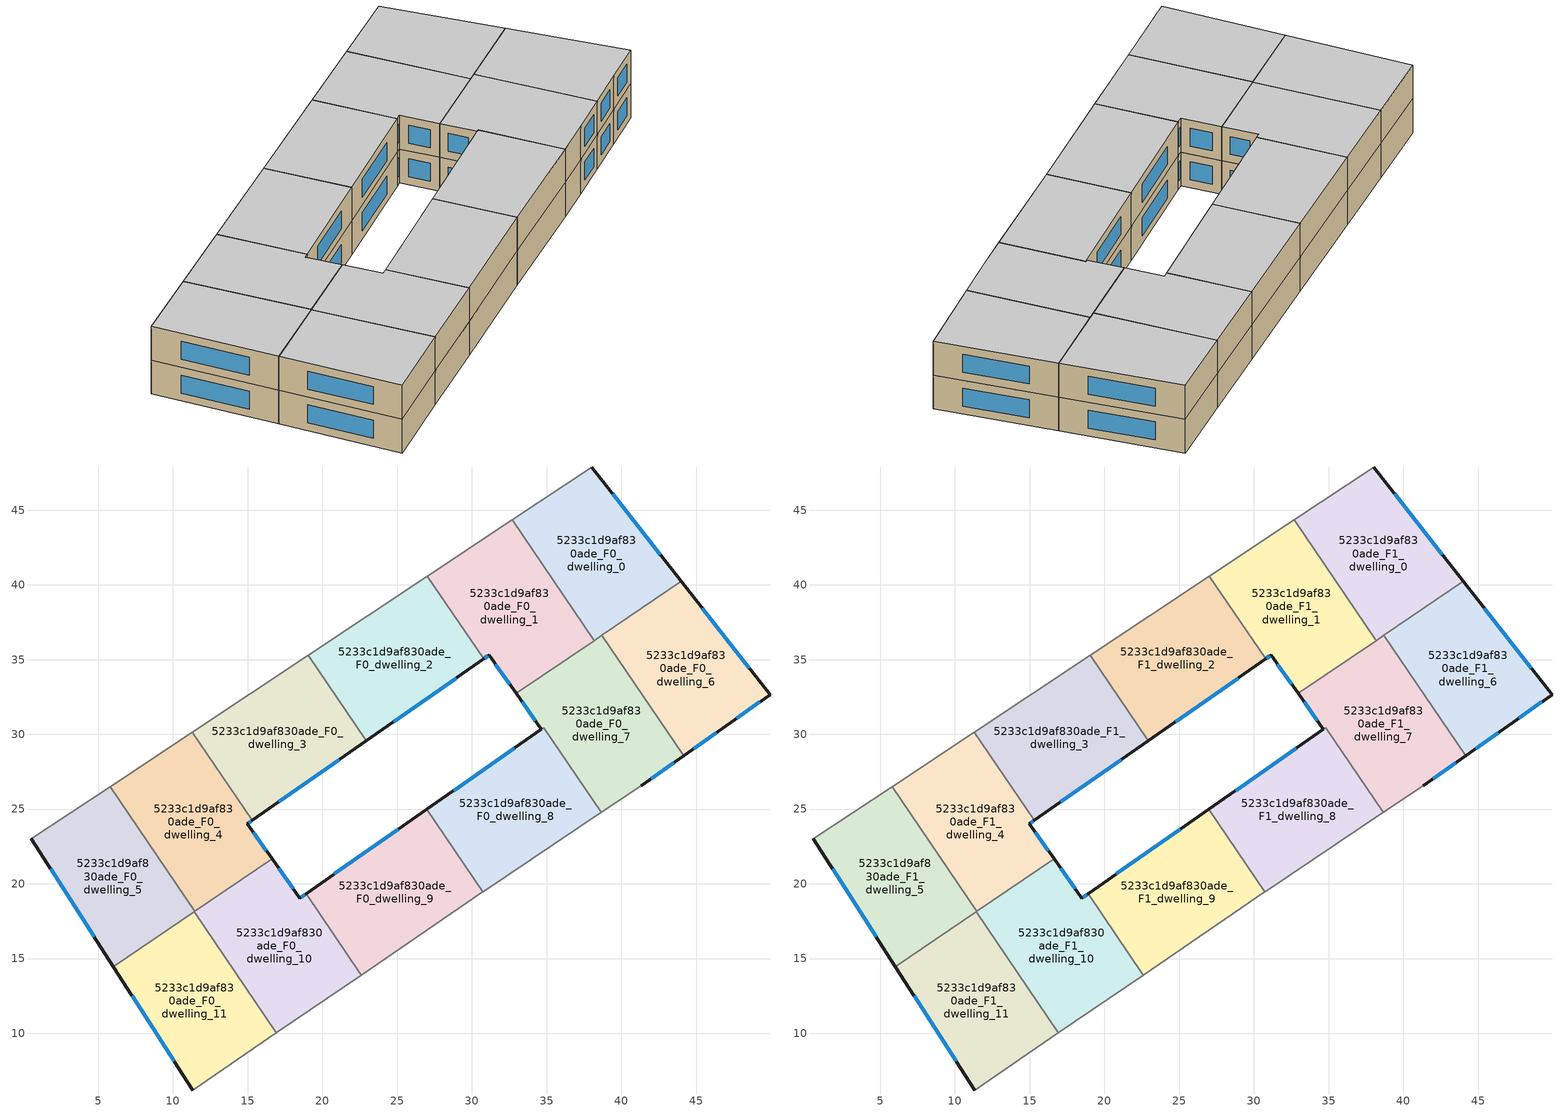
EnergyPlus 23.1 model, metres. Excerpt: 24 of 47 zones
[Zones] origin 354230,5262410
5233c1d9af830ade_F0_dwelling_0
 floor ground (EU_floor_Construction): 38,47.89 44,40.23 38.18,36.28 32.69,44.36 z0
 wall outside (EU_wall_Construction): 44,40.23 38,47.89 z0:3
 wall to 5233c1d9af830ade_F0_dwelling_1 (EU_wall_Construction): 32.69,44.36 38.18,36.28 z0:3
 wall adiabatic (EU_wall_Construction): 38,47.89 32.69,44.36 z0:3
 wall to 5233c1d9af830ade_F0_dwelling_6 (EU_wall_Construction): 38.69,36.63 44,40.23 z0:3
 wall to 5233c1d9af830ade_F0_dwelling_7 (EU_wall_Construction): 38.18,36.28 38.69,36.63 z0:3
 window (EU_Window_Construction): 42.59,42.03 39.41,46.09 z0.7:2.3
5233c1d9af830ade_F0_dwelling_1
 floor ground (EU_floor_Construction): 32.69,44.36 38.18,36.28 32.96,32.73 31.15,35.3 30.78,35.05 27.02,40.59 z0
 wall outside (EU_wall_Construction): 30.78,35.05 31.15,35.3 32.96,32.73 z0:3
 wall to 5233c1d9af830ade_F0_dwelling_2 (EU_wall_Construction): 27.02,40.59 30.78,35.05 z0:3
 wall adiabatic (EU_wall_Construction): 32.69,44.36 27.02,40.59 z0:3
 wall to 5233c1d9af830ade_F0_dwelling_7 (EU_wall_Construction): 32.96,32.73 38.18,36.28 z0:3
 window (EU_Window_Construction): 31.57,34.7 32.53,33.34 / 30.87,35.11 31.06,35.24 z0.7:2.3
5233c1d9af830ade_F0_dwelling_10
 floor ground (EU_floor_Construction): 18.9,19.33 22.59,13.9 16.92,10.03 11.43,18.13 16.64,21.66 18.48,19.04 z0
 wall outside (EU_wall_Construction): 18.9,19.33 18.48,19.04 16.64,21.66 z0:3
 wall to 5233c1d9af830ade_F0_dwelling_9 (EU_wall_Construction): 22.59,13.9 18.9,19.33 z0:3
 wall adiabatic (EU_wall_Construction): 16.92,10.03 22.59,13.9 z0:3
 wall to 5233c1d9af830ade_F0_dwelling_11 (EU_wall_Construction): 11.43,18.13 16.92,10.03 z0:3
 wall to 5233c1d9af830ade_F0_dwelling_4 (EU_wall_Construction): 16.64,21.66 11.46,18.15 z0:3
 wall to 5233c1d9af830ade_F0_dwelling_5 (EU_wall_Construction): 11.46,18.15 11.43,18.13 z0:3
 window (EU_Window_Construction): 18.05,19.65 17.07,21.05 / 18.8,19.26 18.58,19.11 z0.7:2.3
5233c1d9af830ade_F0_dwelling_11
 floor ground (EU_floor_Construction): 11.43,18.13 16.92,10.03 11.31,6.21 6.02,14.46 z0
 wall outside (EU_wall_Construction): 6.02,14.46 11.31,6.21 z0:3
 wall adiabatic (EU_wall_Construction): 11.31,6.21 16.92,10.03 z0:3
 wall to 5233c1d9af830ade_F0_dwelling_5 (EU_wall_Construction): 11.43,18.13 6.02,14.46 z0:3
 window (EU_Window_Construction): 7.26,12.52 10.07,8.14 z0.7:2.3
5233c1d9af830ade_F0_dwelling_2
 floor ground (EU_floor_Construction): 27.02,40.59 30.78,35.05 22.92,29.56 19.03,35.29 z0
 wall outside (EU_wall_Construction): 22.92,29.56 30.78,35.05 z0:3
 wall to 5233c1d9af830ade_F0_dwelling_3 (EU_wall_Construction): 19.03,35.29 22.92,29.56 z0:3
 wall adiabatic (EU_wall_Construction): 27.02,40.59 19.03,35.29 z0:3
 window (EU_Window_Construction): 24.77,30.85 28.93,33.76 z0.7:2.3
5233c1d9af830ade_F0_dwelling_3
 floor ground (EU_floor_Construction): 19.03,35.29 22.92,29.56 15.3,24.24 11.3,30.15 z0
 wall outside (EU_wall_Construction): 15.3,24.24 22.92,29.56 z0:3
 wall to 5233c1d9af830ade_F0_dwelling_4 (EU_wall_Construction): 11.3,30.15 15.3,24.24 z0:3
 wall adiabatic (EU_wall_Construction): 19.03,35.29 11.3,30.15 z0:3
 window (EU_Window_Construction): 17.09,25.49 21.13,28.31 z0.7:2.3
5233c1d9af830ade_F0_dwelling_4
 floor ground (EU_floor_Construction): 11.3,30.15 15.3,24.24 14.98,24.02 16.64,21.66 11.46,18.15 5.8,26.5 z0
 wall outside (EU_wall_Construction): 16.64,21.66 14.98,24.02 15.3,24.24 z0:3
 wall to 5233c1d9af830ade_F0_dwelling_5 (EU_wall_Construction): 5.8,26.5 11.46,18.15 z0:3
 wall adiabatic (EU_wall_Construction): 11.3,30.15 5.8,26.5 z0:3
 window (EU_Window_Construction): 15.06,24.07 15.23,24.19 / 16.25,22.21 15.37,23.46 z0.7:2.3
5233c1d9af830ade_F0_dwelling_5
 floor ground (EU_floor_Construction): 5.8,26.5 11.46,18.15 6.02,14.46 0.53,23 z0
 wall outside (EU_wall_Construction): 0.53,23 6.02,14.46 z0:3
 wall adiabatic (EU_wall_Construction): 5.8,26.5 0.53,23 z0:3
 window (EU_Window_Construction): 1.82,20.99 4.73,16.46 z0.7:2.3
5233c1d9af830ade_F0_dwelling_6
 floor ground (EU_floor_Construction): 44,40.23 49.94,32.65 47.01,30.58 44.16,28.57 38.69,36.63 z0
 wall outside (EU_wall_Construction): 44.16,28.57 47.01,30.58 49.94,32.65 44,40.23 z0:3
 wall to 5233c1d9af830ade_F0_dwelling_7 (EU_wall_Construction): 38.69,36.63 44.16,28.57 z0:3
 window (EU_Window_Construction): 48.55,34.43 45.4,38.45 / 47.7,31.07 49.25,32.17 / 44.83,29.04 46.34,30.11 z0.7:2.3
5233c1d9af830ade_F0_dwelling_7
 floor ground (EU_floor_Construction): 38.69,36.63 44.16,28.57 41.31,26.56 38.66,24.78 34.82,30.45 34.65,30.33 32.96,32.73 z0
 wall outside (EU_wall_Construction): 32.96,32.73 34.65,30.33 / 41.31,26.56 44.16,28.57 z0:3
 wall adiabatic (EU_wall_Construction): 38.66,24.78 41.31,26.56 z0:3
 wall to 5233c1d9af830ade_F0_dwelling_8 (EU_wall_Construction): 34.65,30.33 34.82,30.45 38.66,24.78 z0:3
 window (EU_Window_Construction): 33.35,32.17 34.25,30.9 / 41.98,27.04 43.49,28.1 z0.7:2.3
5233c1d9af830ade_F0_dwelling_8
 floor ground (EU_floor_Construction): 34.82,30.45 38.66,24.78 30.75,19.47 30.73,19.45 26.98,24.98 34.64,30.33 z0
 wall outside (EU_wall_Construction): 34.64,30.33 26.98,24.98 z0:3
 wall adiabatic (EU_wall_Construction): 30.73,19.45 30.75,19.47 38.66,24.78 z0:3
 wall to 5233c1d9af830ade_F0_dwelling_9 (EU_wall_Construction): 26.98,24.98 30.73,19.45 z0:3
 window (EU_Window_Construction): 32.85,29.07 28.78,26.24 z0.7:2.3
5233c1d9af830ade_F0_dwelling_9
 floor ground (EU_floor_Construction): 26.98,24.98 30.73,19.45 22.59,13.9 18.9,19.33 z0
 wall outside (EU_wall_Construction): 26.98,24.98 18.9,19.33 z0:3
 wall adiabatic (EU_wall_Construction): 22.59,13.9 30.73,19.45 z0:3
 window (EU_Window_Construction): 25.09,23.65 20.8,20.66 z0.7:2.3
5233c1d9af830ade_F1_dwelling_0
 floor to 5233c1d9af830ade_F0_dwelling_0 (EU_floor_Construction): 38,47.89 44,40.23 38.18,36.28 32.69,44.36 z3
 wall outside (EU_wall_Construction): 44,40.23 38,47.89 z3:6
 wall to 5233c1d9af830ade_F1_dwelling_1 (EU_wall_Construction): 32.69,44.36 38.18,36.28 z3:6
 wall adiabatic (EU_wall_Construction): 38,47.89 32.69,44.36 z3:6
 wall to 5233c1d9af830ade_F1_dwelling_6 (EU_wall_Construction): 38.69,36.63 44,40.23 z3:6
 wall to 5233c1d9af830ade_F1_dwelling_7 (EU_wall_Construction): 38.18,36.28 38.69,36.63 z3:6
 window (EU_Window_Construction): 42.59,42.03 39.41,46.09 z3.7:5.3
 ceiling to 5233c1d9af830ade_F2_dwelling_0 (EU_floor_Construction): 44,40.23 38,47.89 32.69,44.36 38.18,36.28 z6
5233c1d9af830ade_F1_dwelling_1
 floor to 5233c1d9af830ade_F0_dwelling_1 (EU_floor_Construction): 32.69,44.36 38.18,36.28 32.96,32.73 31.15,35.3 30.78,35.05 27.02,40.59 z3
 wall outside (EU_wall_Construction): 30.78,35.05 31.15,35.3 32.96,32.73 z3:6
 wall to 5233c1d9af830ade_F1_dwelling_2 (EU_wall_Construction): 27.02,40.59 30.78,35.05 z3:6
 wall adiabatic (EU_wall_Construction): 32.69,44.36 27.02,40.59 z3:6
 wall to 5233c1d9af830ade_F1_dwelling_7 (EU_wall_Construction): 32.96,32.73 38.18,36.28 z3:6
 window (EU_Window_Construction): 31.57,34.7 32.53,33.34 / 30.87,35.11 31.06,35.24 z3.7:5.3
 ceiling to 5233c1d9af830ade_F2_dwelling_1 (EU_floor_Construction): 38.18,36.28 32.69,44.36 27.02,40.59 30.78,35.05 31.15,35.3 32.96,32.73 z6
5233c1d9af830ade_F1_dwelling_10
 floor to 5233c1d9af830ade_F0_dwelling_10 (EU_floor_Construction): 18.9,19.33 22.59,13.9 16.92,10.03 11.43,18.13 16.64,21.66 18.48,19.04 z3
 wall outside (EU_wall_Construction): 18.9,19.33 18.48,19.04 16.64,21.66 z3:6
 wall to 5233c1d9af830ade_F1_dwelling_9 (EU_wall_Construction): 22.59,13.9 18.9,19.33 z3:6
 wall adiabatic (EU_wall_Construction): 16.92,10.03 22.59,13.9 z3:6
 wall to 5233c1d9af830ade_F1_dwelling_11 (EU_wall_Construction): 11.43,18.13 16.92,10.03 z3:6
 wall to 5233c1d9af830ade_F1_dwelling_4 (EU_wall_Construction): 16.64,21.66 11.46,18.15 z3:6
 wall to 5233c1d9af830ade_F1_dwelling_5 (EU_wall_Construction): 11.46,18.15 11.43,18.13 z3:6
 window (EU_Window_Construction): 18.05,19.65 17.07,21.05 / 18.8,19.26 18.58,19.11 z3.7:5.3
 ceiling to 5233c1d9af830ade_F2_dwelling_10 (EU_floor_Construction): 22.59,13.9 18.9,19.33 18.48,19.04 16.64,21.66 11.43,18.13 16.92,10.03 z6
5233c1d9af830ade_F1_dwelling_11
 floor to 5233c1d9af830ade_F0_dwelling_11 (EU_floor_Construction): 11.43,18.13 16.92,10.03 11.31,6.21 6.02,14.46 z3
 wall outside (EU_wall_Construction): 6.02,14.46 11.31,6.21 z3:6
 wall adiabatic (EU_wall_Construction): 11.31,6.21 16.92,10.03 z3:6
 wall to 5233c1d9af830ade_F1_dwelling_5 (EU_wall_Construction): 11.43,18.13 6.02,14.46 z3:6
 window (EU_Window_Construction): 7.26,12.52 10.07,8.14 z3.7:5.3
 ceiling to 5233c1d9af830ade_F2_dwelling_11 (EU_floor_Construction): 16.92,10.03 11.43,18.13 6.02,14.46 11.31,6.21 z6
5233c1d9af830ade_F1_dwelling_2
 floor to 5233c1d9af830ade_F0_dwelling_2 (EU_floor_Construction): 27.02,40.59 30.78,35.05 22.92,29.56 19.03,35.29 z3
 wall outside (EU_wall_Construction): 22.92,29.56 30.78,35.05 z3:6
 wall to 5233c1d9af830ade_F1_dwelling_3 (EU_wall_Construction): 19.03,35.29 22.92,29.56 z3:6
 wall adiabatic (EU_wall_Construction): 27.02,40.59 19.03,35.29 z3:6
 window (EU_Window_Construction): 24.77,30.85 28.93,33.76 z3.7:5.3
 ceiling to 5233c1d9af830ade_F2_dwelling_2 (EU_floor_Construction): 30.78,35.05 27.02,40.59 19.03,35.29 22.92,29.56 z6
5233c1d9af830ade_F1_dwelling_3
 floor to 5233c1d9af830ade_F0_dwelling_3 (EU_floor_Construction): 19.03,35.29 22.92,29.56 15.3,24.24 11.3,30.15 z3
 wall outside (EU_wall_Construction): 15.3,24.24 22.92,29.56 z3:6
 wall to 5233c1d9af830ade_F1_dwelling_4 (EU_wall_Construction): 11.3,30.15 15.3,24.24 z3:6
 wall adiabatic (EU_wall_Construction): 19.03,35.29 11.3,30.15 z3:6
 window (EU_Window_Construction): 17.09,25.49 21.13,28.31 z3.7:5.3
 ceiling to 5233c1d9af830ade_F2_dwelling_3 (EU_floor_Construction): 22.92,29.56 19.03,35.29 11.3,30.15 15.3,24.24 z6
5233c1d9af830ade_F1_dwelling_4
 floor to 5233c1d9af830ade_F0_dwelling_4 (EU_floor_Construction): 11.3,30.15 15.3,24.24 14.98,24.02 16.64,21.66 11.46,18.15 5.8,26.5 z3
 wall outside (EU_wall_Construction): 16.64,21.66 14.98,24.02 15.3,24.24 z3:6
 wall to 5233c1d9af830ade_F1_dwelling_5 (EU_wall_Construction): 5.8,26.5 11.46,18.15 z3:6
 wall adiabatic (EU_wall_Construction): 11.3,30.15 5.8,26.5 z3:6
 window (EU_Window_Construction): 15.06,24.07 15.23,24.19 / 16.25,22.21 15.37,23.46 z3.7:5.3
 ceiling to 5233c1d9af830ade_F2_dwelling_4 (EU_floor_Construction): 16.64,21.66 14.98,24.02 15.3,24.24 11.3,30.15 5.8,26.5 11.46,18.15 z6
5233c1d9af830ade_F1_dwelling_5
 floor to 5233c1d9af830ade_F0_dwelling_5 (EU_floor_Construction): 5.8,26.5 11.46,18.15 6.02,14.46 0.53,23 z3
 wall outside (EU_wall_Construction): 0.53,23 6.02,14.46 z3:6
 wall adiabatic (EU_wall_Construction): 5.8,26.5 0.53,23 z3:6
 window (EU_Window_Construction): 1.82,20.99 4.73,16.46 z3.7:5.3
 ceiling to 5233c1d9af830ade_F2_dwelling_5 (EU_floor_Construction): 11.46,18.15 5.8,26.5 0.53,23 6.02,14.46 z6
5233c1d9af830ade_F1_dwelling_6
 floor to 5233c1d9af830ade_F0_dwelling_6 (EU_floor_Construction): 44,40.23 49.94,32.65 47.01,30.58 44.16,28.57 38.69,36.63 z3
 wall outside (EU_wall_Construction): 44.16,28.57 47.01,30.58 49.94,32.65 44,40.23 z3:6
 wall to 5233c1d9af830ade_F1_dwelling_7 (EU_wall_Construction): 38.69,36.63 44.16,28.57 z3:6
 window (EU_Window_Construction): 48.55,34.43 45.4,38.45 / 47.7,31.07 49.25,32.17 / 44.83,29.04 46.34,30.11 z3.7:5.3
 ceiling to 5233c1d9af830ade_F2_dwelling_6 (EU_floor_Construction): 47.01,30.58 49.94,32.65 44,40.23 38.69,36.63 44.16,28.57 z6
5233c1d9af830ade_F1_dwelling_7
 floor to 5233c1d9af830ade_F0_dwelling_7 (EU_floor_Construction): 38.69,36.63 44.16,28.57 41.31,26.56 38.66,24.78 34.82,30.45 34.65,30.33 32.96,32.73 z3
 wall outside (EU_wall_Construction): 32.96,32.73 34.65,30.33 / 41.31,26.56 44.16,28.57 z3:6
 wall adiabatic (EU_wall_Construction): 38.66,24.78 41.31,26.56 z3:6
 wall to 5233c1d9af830ade_F1_dwelling_8 (EU_wall_Construction): 34.65,30.33 34.82,30.45 38.66,24.78 z3:6
 window (EU_Window_Construction): 33.35,32.17 34.25,30.9 / 41.98,27.04 43.49,28.1 z3.7:5.3
 ceiling to 5233c1d9af830ade_F2_dwelling_7 (EU_floor_Construction): 41.31,26.56 44.16,28.57 38.69,36.63 32.96,32.73 34.65,30.33 34.82,30.45 38.66,24.78 z6
5233c1d9af830ade_F1_dwelling_8
 floor to 5233c1d9af830ade_F0_dwelling_8 (EU_floor_Construction): 34.82,30.45 38.66,24.78 30.75,19.47 30.73,19.45 26.98,24.98 34.64,30.33 z3
 wall outside (EU_wall_Construction): 34.64,30.33 26.98,24.98 z3:6
 wall adiabatic (EU_wall_Construction): 30.73,19.45 30.75,19.47 38.66,24.78 z3:6
 wall to 5233c1d9af830ade_F1_dwelling_9 (EU_wall_Construction): 26.98,24.98 30.73,19.45 z3:6
 window (EU_Window_Construction): 32.85,29.07 28.78,26.24 z3.7:5.3
 ceiling to 5233c1d9af830ade_F2_dwelling_8 (EU_floor_Construction): 38.66,24.78 34.82,30.45 34.64,30.33 26.98,24.98 30.73,19.45 30.75,19.47 z6
5233c1d9af830ade_F1_dwelling_9
 floor to 5233c1d9af830ade_F0_dwelling_9 (EU_floor_Construction): 26.98,24.98 30.73,19.45 22.59,13.9 18.9,19.33 z3
 wall outside (EU_wall_Construction): 26.98,24.98 18.9,19.33 z3:6
 wall adiabatic (EU_wall_Construction): 22.59,13.9 30.73,19.45 z3:6
 window (EU_Window_Construction): 25.09,23.65 20.8,20.66 z3.7:5.3
 ceiling to 5233c1d9af830ade_F2_dwelling_9 (EU_floor_Construction): 30.73,19.45 26.98,24.98 18.9,19.33 22.59,13.9 z6
[Building]
EU S2 Campaign: North Axis=0; Terrain=City; Solar Distribution=FullExterior
[Site:Location]
Budapest.Ferenc.Liszt.Intl.AP: Latitude=47.437; Longitude=19.256; Time Zone=1; Elevation=185
[SizingPeriod:WeatherFileDays]
AnnualSizingPeriod: Begin Month=1; Begin Day of Month=1; End Month=12; End Day of Month=31; Day of Week for Start Day=Monday; Use Weather File Daylight Saving Period=No; Use Weather File Rain and Snow Indicators=No
[MATERIAL]
EU_InternalMass_Material: Roughness=MediumRough; Thickness=0.1; Conductivity=1; Density=1800; Specific Heat=900; Thermal Absorptance=0.9; Solar Absorptance=0.7; Visible Absorptance=0.7
[MATERIAL:NOMASS] Roughness=MediumRough; Thermal Absorptance=0.9; Solar Absorptance=0.7; Visible Absorptance=0.7
Name | Thermal Resistance
EU_wall_NoMass | 0.832559
EU_floor_NoMass | 0.872794
[WINDOWMATERIAL:SIMPLEGLAZINGSYSTEM]
EU_Window_SimpleGlazing: UFactor=2.79869; Solar Heat Gain Coefficient=0.75; Visible Transmittance=0.75
[CONSTRUCTION]
EU_wall_Construction: EU_wall_NoMass
EU_floor_Construction: EU_floor_NoMass
EU_Window_Construction: EU_Window_SimpleGlazing
EU_InternalMass_Construction: EU_InternalMass_Material
[ZONE] Type=1; Multiplier=1; Ceiling Height=autocalculate; Floor Area=autocalculate; Part of Total Floor Area=Yes
Name | Volume
5233c1d9af830ade_F0_dwelling_0; 5233c1d9af830ade_F1_dwelling_0; 5233c1d9af830ade_F0_dwelling_4; 5233c1d9af830ade_F1_dwelling_4; 5233c1d9af830ade_F0_dwelling_5; 5233c1d9af830ade_F1_dwelling_5 | 195.85
5233c1d9af830ade_F0_dwelling_1; 5233c1d9af830ade_F1_dwelling_1 | 195.862
5233c1d9af830ade_F0_dwelling_10; 5233c1d9af830ade_F1_dwelling_10; 5233c1d9af830ade_F0_dwelling_3; 5233c1d9af830ade_F1_dwelling_3 | 195.87
5233c1d9af830ade_F0_dwelling_11; 5233c1d9af830ade_F1_dwelling_11 | 195.88
5233c1d9af830ade_F0_dwelling_2; 5233c1d9af830ade_F1_dwelling_2 | 195.859
5233c1d9af830ade_F0_dwelling_6; 5233c1d9af830ade_F1_dwelling_6 | 195.86
5233c1d9af830ade_F0_dwelling_7; 5233c1d9af830ade_F1_dwelling_7 | 197.906
5233c1d9af830ade_F0_dwelling_8; 5233c1d9af830ade_F1_dwelling_8 | 193.833
5233c1d9af830ade_F0_dwelling_9; 5233c1d9af830ade_F1_dwelling_9 | 195.868
[INTERNALMASS] Construction=EU_InternalMass_Construction
Name | Zone or ZoneList | Surface Area
5233c1d9af830ade_F0_dwelling_0_EU_InternalMass | 5233c1d9af830ade_F0_dwelling_0 | 65.2834
5233c1d9af830ade_F0_dwelling_1_EU_InternalMass | 5233c1d9af830ade_F0_dwelling_1 | 65.2871
5233c1d9af830ade_F0_dwelling_2_EU_InternalMass | 5233c1d9af830ade_F0_dwelling_2 | 65.2864
5233c1d9af830ade_F0_dwelling_3_EU_InternalMass | 5233c1d9af830ade_F0_dwelling_3 | 65.2902
5233c1d9af830ade_F0_dwelling_4_EU_InternalMass | 5233c1d9af830ade_F0_dwelling_4 | 65.2831
5233c1d9af830ade_F0_dwelling_5_EU_InternalMass | 5233c1d9af830ade_F0_dwelling_5 | 65.2834
5233c1d9af830ade_F0_dwelling_6_EU_InternalMass | 5233c1d9af830ade_F0_dwelling_6 | 65.2866
5233c1d9af830ade_F0_dwelling_7_EU_InternalMass | 5233c1d9af830ade_F0_dwelling_7 | 65.9691
5233c1d9af830ade_F0_dwelling_8_EU_InternalMass | 5233c1d9af830ade_F0_dwelling_8 | 64.6114
5233c1d9af830ade_F0_dwelling_9_EU_InternalMass | 5233c1d9af830ade_F0_dwelling_9 | 65.2892
5233c1d9af830ade_F0_dwelling_10_EU_InternalMass | 5233c1d9af830ade_F0_dwelling_10 | 65.2899
5233c1d9af830ade_F0_dwelling_11_EU_InternalMass | 5233c1d9af830ade_F0_dwelling_11 | 65.2933
5233c1d9af830ade_F1_dwelling_0_EU_InternalMass | 5233c1d9af830ade_F1_dwelling_0 | 65.2834
5233c1d9af830ade_F1_dwelling_1_EU_InternalMass | 5233c1d9af830ade_F1_dwelling_1 | 65.2871
5233c1d9af830ade_F1_dwelling_2_EU_InternalMass | 5233c1d9af830ade_F1_dwelling_2 | 65.2864
5233c1d9af830ade_F1_dwelling_3_EU_InternalMass | 5233c1d9af830ade_F1_dwelling_3 | 65.2902
5233c1d9af830ade_F1_dwelling_4_EU_InternalMass | 5233c1d9af830ade_F1_dwelling_4 | 65.2831
5233c1d9af830ade_F1_dwelling_5_EU_InternalMass | 5233c1d9af830ade_F1_dwelling_5 | 65.2834
5233c1d9af830ade_F1_dwelling_6_EU_InternalMass | 5233c1d9af830ade_F1_dwelling_6 | 65.2866
5233c1d9af830ade_F1_dwelling_7_EU_InternalMass | 5233c1d9af830ade_F1_dwelling_7 | 65.9691
5233c1d9af830ade_F1_dwelling_8_EU_InternalMass | 5233c1d9af830ade_F1_dwelling_8 | 64.6114
5233c1d9af830ade_F1_dwelling_9_EU_InternalMass | 5233c1d9af830ade_F1_dwelling_9 | 65.2892
5233c1d9af830ade_F1_dwelling_10_EU_InternalMass | 5233c1d9af830ade_F1_dwelling_10 | 65.2899
5233c1d9af830ade_F1_dwelling_11_EU_InternalMass | 5233c1d9af830ade_F1_dwelling_11 | 65.2933
[OTHEREQUIPMENT] Fuel Type=Electricity; Design Level Calculation Method=Watts/Area; Power per Zone Floor Area=1; Fraction Latent=0; Fraction Radiant=0; Fraction Lost=0; Carbon Dioxide Generation Rate=0; EndUse Subcategory=EU_Step8_InternalGains
Name | Zone or ZoneList or Space or SpaceList | Schedule
EU_Step8_InternalGain_5233c1d9af830ade_F0_dwelling_0_f000 | 5233c1d9af830ade_F0_dwelling_0 | EU_Step8_GainSchedule_5233c1d9af830ade_F0_dwelling_0_f000
EU_Step8_InternalGain_5233c1d9af830ade_F0_dwelling_1_f000 | 5233c1d9af830ade_F0_dwelling_1 | EU_Step8_GainSchedule_5233c1d9af830ade_F0_dwelling_1_f000
EU_Step8_InternalGain_5233c1d9af830ade_F0_dwelling_2_f000 | 5233c1d9af830ade_F0_dwelling_2 | EU_Step8_GainSchedule_5233c1d9af830ade_F0_dwelling_2_f000
EU_Step8_InternalGain_5233c1d9af830ade_F0_dwelling_3_f000 | 5233c1d9af830ade_F0_dwelling_3 | EU_Step8_GainSchedule_5233c1d9af830ade_F0_dwelling_3_f000
EU_Step8_InternalGain_5233c1d9af830ade_F0_dwelling_4_f000 | 5233c1d9af830ade_F0_dwelling_4 | EU_Step8_GainSchedule_5233c1d9af830ade_F0_dwelling_4_f000
EU_Step8_InternalGain_5233c1d9af830ade_F0_dwelling_5_f000 | 5233c1d9af830ade_F0_dwelling_5 | EU_Step8_GainSchedule_5233c1d9af830ade_F0_dwelling_5_f000
EU_Step8_InternalGain_5233c1d9af830ade_F0_dwelling_6_f000 | 5233c1d9af830ade_F0_dwelling_6 | EU_Step8_GainSchedule_5233c1d9af830ade_F0_dwelling_6_f000
EU_Step8_InternalGain_5233c1d9af830ade_F0_dwelling_7_f000 | 5233c1d9af830ade_F0_dwelling_7 | EU_Step8_GainSchedule_5233c1d9af830ade_F0_dwelling_7_f000
EU_Step8_InternalGain_5233c1d9af830ade_F0_dwelling_8_f000 | 5233c1d9af830ade_F0_dwelling_8 | EU_Step8_GainSchedule_5233c1d9af830ade_F0_dwelling_8_f000
EU_Step8_InternalGain_5233c1d9af830ade_F0_dwelling_9_f000 | 5233c1d9af830ade_F0_dwelling_9 | EU_Step8_GainSchedule_5233c1d9af830ade_F0_dwelling_9_f000
EU_Step8_InternalGain_5233c1d9af830ade_F0_dwelling_10_f000 | 5233c1d9af830ade_F0_dwelling_10 | EU_Step8_GainSchedule_5233c1d9af830ade_F0_dwelling_10_f000
EU_Step8_InternalGain_5233c1d9af830ade_F0_dwelling_11_f000 | 5233c1d9af830ade_F0_dwelling_11 | EU_Step8_GainSchedule_5233c1d9af830ade_F0_dwelling_11_f000
EU_Step8_InternalGain_5233c1d9af830ade_F1_dwelling_0_f000 | 5233c1d9af830ade_F1_dwelling_0 | EU_Step8_GainSchedule_5233c1d9af830ade_F1_dwelling_0_f000
EU_Step8_InternalGain_5233c1d9af830ade_F1_dwelling_1_f000 | 5233c1d9af830ade_F1_dwelling_1 | EU_Step8_GainSchedule_5233c1d9af830ade_F1_dwelling_1_f000
EU_Step8_InternalGain_5233c1d9af830ade_F1_dwelling_2_f000 | 5233c1d9af830ade_F1_dwelling_2 | EU_Step8_GainSchedule_5233c1d9af830ade_F1_dwelling_2_f000
EU_Step8_InternalGain_5233c1d9af830ade_F1_dwelling_3_f000 | 5233c1d9af830ade_F1_dwelling_3 | EU_Step8_GainSchedule_5233c1d9af830ade_F1_dwelling_3_f000
EU_Step8_InternalGain_5233c1d9af830ade_F1_dwelling_4_f000 | 5233c1d9af830ade_F1_dwelling_4 | EU_Step8_GainSchedule_5233c1d9af830ade_F1_dwelling_4_f000
EU_Step8_InternalGain_5233c1d9af830ade_F1_dwelling_5_f000 | 5233c1d9af830ade_F1_dwelling_5 | EU_Step8_GainSchedule_5233c1d9af830ade_F1_dwelling_5_f000
EU_Step8_InternalGain_5233c1d9af830ade_F1_dwelling_6_f000 | 5233c1d9af830ade_F1_dwelling_6 | EU_Step8_GainSchedule_5233c1d9af830ade_F1_dwelling_6_f000
EU_Step8_InternalGain_5233c1d9af830ade_F1_dwelling_7_f000 | 5233c1d9af830ade_F1_dwelling_7 | EU_Step8_GainSchedule_5233c1d9af830ade_F1_dwelling_7_f000
EU_Step8_InternalGain_5233c1d9af830ade_F1_dwelling_8_f000 | 5233c1d9af830ade_F1_dwelling_8 | EU_Step8_GainSchedule_5233c1d9af830ade_F1_dwelling_8_f000
EU_Step8_InternalGain_5233c1d9af830ade_F1_dwelling_9_f000 | 5233c1d9af830ade_F1_dwelling_9 | EU_Step8_GainSchedule_5233c1d9af830ade_F1_dwelling_9_f000
EU_Step8_InternalGain_5233c1d9af830ade_F1_dwelling_10_f000 | 5233c1d9af830ade_F1_dwelling_10 | EU_Step8_GainSchedule_5233c1d9af830ade_F1_dwelling_10_f000
EU_Step8_InternalGain_5233c1d9af830ade_F1_dwelling_11_f000 | 5233c1d9af830ade_F1_dwelling_11 | EU_Step8_GainSchedule_5233c1d9af830ade_F1_dwelling_11_f000
[ZONEVENTILATION:DESIGNFLOWRATE] Schedule=EU_AlwaysOn; Design Flow Rate Calculation Method=AirChanges/Hour; Air Changes per Hour=0.475469; Ventilation Type=Natural; Fan Pressure Rise=0; Fan Total Efficiency=1; Constant Term Coefficient=1; Temperature Term Coefficient=0; Velocity Term Coefficient=0; Velocity Squared Term Coefficient=0; Minimum Indoor Temperature=-100; Maximum Indoor Temperature=100; Delta Temperature=-100; Minimum Outdoor Temperature=-100; Maximum Outdoor Temperature=100; Maximum Wind Speed=40
Name | Zone or ZoneList or Space or SpaceList
EU_ConstantAir_5233c1d9af830ade_F0_dwelling_0 | 5233c1d9af830ade_F0_dwelling_0
EU_ConstantAir_5233c1d9af830ade_F0_dwelling_1 | 5233c1d9af830ade_F0_dwelling_1
EU_ConstantAir_5233c1d9af830ade_F0_dwelling_2 | 5233c1d9af830ade_F0_dwelling_2
EU_ConstantAir_5233c1d9af830ade_F0_dwelling_3 | 5233c1d9af830ade_F0_dwelling_3
EU_ConstantAir_5233c1d9af830ade_F0_dwelling_4 | 5233c1d9af830ade_F0_dwelling_4
EU_ConstantAir_5233c1d9af830ade_F0_dwelling_5 | 5233c1d9af830ade_F0_dwelling_5
EU_ConstantAir_5233c1d9af830ade_F0_dwelling_6 | 5233c1d9af830ade_F0_dwelling_6
EU_ConstantAir_5233c1d9af830ade_F0_dwelling_7 | 5233c1d9af830ade_F0_dwelling_7
EU_ConstantAir_5233c1d9af830ade_F0_dwelling_8 | 5233c1d9af830ade_F0_dwelling_8
EU_ConstantAir_5233c1d9af830ade_F0_dwelling_9 | 5233c1d9af830ade_F0_dwelling_9
EU_ConstantAir_5233c1d9af830ade_F0_dwelling_10 | 5233c1d9af830ade_F0_dwelling_10
EU_ConstantAir_5233c1d9af830ade_F0_dwelling_11 | 5233c1d9af830ade_F0_dwelling_11
EU_ConstantAir_5233c1d9af830ade_F1_dwelling_0 | 5233c1d9af830ade_F1_dwelling_0
EU_ConstantAir_5233c1d9af830ade_F1_dwelling_1 | 5233c1d9af830ade_F1_dwelling_1
EU_ConstantAir_5233c1d9af830ade_F1_dwelling_2 | 5233c1d9af830ade_F1_dwelling_2
EU_ConstantAir_5233c1d9af830ade_F1_dwelling_3 | 5233c1d9af830ade_F1_dwelling_3
EU_ConstantAir_5233c1d9af830ade_F1_dwelling_4 | 5233c1d9af830ade_F1_dwelling_4
EU_ConstantAir_5233c1d9af830ade_F1_dwelling_5 | 5233c1d9af830ade_F1_dwelling_5
EU_ConstantAir_5233c1d9af830ade_F1_dwelling_6 | 5233c1d9af830ade_F1_dwelling_6
EU_ConstantAir_5233c1d9af830ade_F1_dwelling_7 | 5233c1d9af830ade_F1_dwelling_7
EU_ConstantAir_5233c1d9af830ade_F1_dwelling_8 | 5233c1d9af830ade_F1_dwelling_8
EU_ConstantAir_5233c1d9af830ade_F1_dwelling_9 | 5233c1d9af830ade_F1_dwelling_9
EU_ConstantAir_5233c1d9af830ade_F1_dwelling_10 | 5233c1d9af830ade_F1_dwelling_10
EU_ConstantAir_5233c1d9af830ade_F1_dwelling_11 | 5233c1d9af830ade_F1_dwelling_11
[HVACTEMPLATE:THERMOSTAT] Constant Heating Setpoint=20; Constant Cooling Setpoint=50
EU_HeatOnly_5233c1d9af830ade_F0_dwelling_0; EU_HeatOnly_5233c1d9af830ade_F0_dwelling_1; EU_HeatOnly_5233c1d9af830ade_F0_dwelling_2; EU_HeatOnly_5233c1d9af830ade_F0_dwelling_3; EU_HeatOnly_5233c1d9af830ade_F0_dwelling_4; EU_HeatOnly_5233c1d9af830ade_F0_dwelling_5; EU_HeatOnly_5233c1d9af830ade_F0_dwelling_6; EU_HeatOnly_5233c1d9af830ade_F0_dwelling_7; EU_HeatOnly_5233c1d9af830ade_F0_dwelling_8; EU_HeatOnly_5233c1d9af830ade_F0_dwelling_9; EU_HeatOnly_5233c1d9af830ade_F0_dwelling_10; EU_HeatOnly_5233c1d9af830ade_F0_dwelling_11; EU_HeatOnly_5233c1d9af830ade_F1_dwelling_0; EU_HeatOnly_5233c1d9af830ade_F1_dwelling_1; EU_HeatOnly_5233c1d9af830ade_F1_dwelling_2; EU_HeatOnly_5233c1d9af830ade_F1_dwelling_3; EU_HeatOnly_5233c1d9af830ade_F1_dwelling_4; EU_HeatOnly_5233c1d9af830ade_F1_dwelling_5; EU_HeatOnly_5233c1d9af830ade_F1_dwelling_6; EU_HeatOnly_5233c1d9af830ade_F1_dwelling_7; EU_HeatOnly_5233c1d9af830ade_F1_dwelling_8; EU_HeatOnly_5233c1d9af830ade_F1_dwelling_9; EU_HeatOnly_5233c1d9af830ade_F1_dwelling_10; EU_HeatOnly_5233c1d9af830ade_F1_dwelling_11; EU_HeatOnly_5233c1d9af830ade_F2_dwelling_0; EU_HeatOnly_5233c1d9af830ade_F2_dwelling_1; EU_HeatOnly_5233c1d9af830ade_F2_dwelling_2; EU_HeatOnly_5233c1d9af830ade_F2_dwelling_3; EU_HeatOnly_5233c1d9af830ade_F2_dwelling_4; EU_HeatOnly_5233c1d9af830ade_F2_dwelling_5; EU_HeatOnly_5233c1d9af830ade_F2_dwelling_6; EU_HeatOnly_5233c1d9af830ade_F2_dwelling_7; EU_HeatOnly_5233c1d9af830ade_F2_dwelling_8; EU_HeatOnly_5233c1d9af830ade_F2_dwelling_9; EU_HeatOnly_5233c1d9af830ade_F2_dwelling_10; EU_HeatOnly_5233c1d9af830ade_F2_dwelling_11; EU_HeatOnly_5233c1d9af830ade_F3_dwelling_0; EU_HeatOnly_5233c1d9af830ade_F3_dwelling_1; EU_HeatOnly_5233c1d9af830ade_F3_dwelling_2; EU_HeatOnly_5233c1d9af830ade_F3_dwelling_3; EU_HeatOnly_5233c1d9af830ade_F3_dwelling_4; EU_HeatOnly_5233c1d9af830ade_F3_dwelling_5; EU_HeatOnly_5233c1d9af830ade_F3_dwelling_6; EU_HeatOnly_5233c1d9af830ade_F3_dwelling_7; EU_HeatOnly_5233c1d9af830ade_F3_dwelling_8; EU_HeatOnly_5233c1d9af830ade_F3_dwelling_9; EU_HeatOnly_5233c1d9af830ade_F3_dwelling_10
[HVACTEMPLATE:ZONE:IDEALLOADSAIRSYSTEM] System Availability Schedule=EU_AlwaysOn; Maximum Heating Supply Air Temperature=50; Minimum Cooling Supply Air Temperature=13; Maximum Heating Supply Air Humidity Ratio=0.0156; Minimum Cooling Supply Air Humidity Ratio=0.0077; Heating Limit=NoLimit; Cooling Limit=NoLimit; Heating Availability Schedule=EU_AlwaysOn; Cooling Availability Schedule=EU_CoolingOff; Dehumidification Control Type=ConstantSensibleHeatRatio; Cooling Sensible Heat Ratio=0.7; Dehumidification Setpoint=60; Humidification Control Type=None; Humidification Setpoint=30; Outdoor Air Method=None; Outdoor Air Flow Rate per Person=0.00944; Outdoor Air Flow Rate per Zone Floor Area=0; Outdoor Air Flow Rate per Zone=0; Demand Controlled Ventilation Type=None; Outdoor Air Economizer Type=NoEconomizer; Heat Recovery Type=None; Sensible Heat Recovery Effectiveness=0.7; Latent Heat Recovery Effectiveness=0.65
Name | Template Thermostat
5233c1d9af830ade_F0_dwelling_0 | EU_HeatOnly_5233c1d9af830ade_F0_dwelling_0
5233c1d9af830ade_F0_dwelling_1 | EU_HeatOnly_5233c1d9af830ade_F0_dwelling_1
5233c1d9af830ade_F0_dwelling_2 | EU_HeatOnly_5233c1d9af830ade_F0_dwelling_2
5233c1d9af830ade_F0_dwelling_3 | EU_HeatOnly_5233c1d9af830ade_F0_dwelling_3
5233c1d9af830ade_F0_dwelling_4 | EU_HeatOnly_5233c1d9af830ade_F0_dwelling_4
5233c1d9af830ade_F0_dwelling_5 | EU_HeatOnly_5233c1d9af830ade_F0_dwelling_5
5233c1d9af830ade_F0_dwelling_6 | EU_HeatOnly_5233c1d9af830ade_F0_dwelling_6
5233c1d9af830ade_F0_dwelling_7 | EU_HeatOnly_5233c1d9af830ade_F0_dwelling_7
5233c1d9af830ade_F0_dwelling_8 | EU_HeatOnly_5233c1d9af830ade_F0_dwelling_8
5233c1d9af830ade_F0_dwelling_9 | EU_HeatOnly_5233c1d9af830ade_F0_dwelling_9
5233c1d9af830ade_F0_dwelling_10 | EU_HeatOnly_5233c1d9af830ade_F0_dwelling_10
5233c1d9af830ade_F0_dwelling_11 | EU_HeatOnly_5233c1d9af830ade_F0_dwelling_11
5233c1d9af830ade_F1_dwelling_0 | EU_HeatOnly_5233c1d9af830ade_F1_dwelling_0
5233c1d9af830ade_F1_dwelling_1 | EU_HeatOnly_5233c1d9af830ade_F1_dwelling_1
5233c1d9af830ade_F1_dwelling_2 | EU_HeatOnly_5233c1d9af830ade_F1_dwelling_2
5233c1d9af830ade_F1_dwelling_3 | EU_HeatOnly_5233c1d9af830ade_F1_dwelling_3
5233c1d9af830ade_F1_dwelling_4 | EU_HeatOnly_5233c1d9af830ade_F1_dwelling_4
5233c1d9af830ade_F1_dwelling_5 | EU_HeatOnly_5233c1d9af830ade_F1_dwelling_5
5233c1d9af830ade_F1_dwelling_6 | EU_HeatOnly_5233c1d9af830ade_F1_dwelling_6
5233c1d9af830ade_F1_dwelling_7 | EU_HeatOnly_5233c1d9af830ade_F1_dwelling_7
5233c1d9af830ade_F1_dwelling_8 | EU_HeatOnly_5233c1d9af830ade_F1_dwelling_8
5233c1d9af830ade_F1_dwelling_9 | EU_HeatOnly_5233c1d9af830ade_F1_dwelling_9
5233c1d9af830ade_F1_dwelling_10 | EU_HeatOnly_5233c1d9af830ade_F1_dwelling_10
5233c1d9af830ade_F1_dwelling_11 | EU_HeatOnly_5233c1d9af830ade_F1_dwelling_11
[SIZING:ZONE] Zone Cooling Design Supply Air Temperature Input Method=SupplyAirTemperature; Zone Cooling Design Supply Air Temperature=13; Zone Heating Design Supply Air Temperature Input Method=SupplyAirTemperature; Zone Heating Design Supply Air Temperature=50; Zone Cooling Design Supply Air Humidity Ratio=0.008; Zone Heating Design Supply Air Humidity Ratio=0.008; Cooling Design Air Flow Method=DesignDay; Cooling Design Air Flow Rate=0; Cooling Minimum Air Flow per Zone Floor Area=0.000762; Cooling Minimum Air Flow=0; Cooling Minimum Air Flow Fraction=0.2; Heating Design Air Flow Method=DesignDay; Heating Design Air Flow Rate=0; Heating Maximum Air Flow per Zone Floor Area=0.002032; Heating Maximum Air Flow=0.141576; Heating Maximum Air Flow Fraction=0.3; Account for Dedicated Outdoor Air System=No; Dedicated Outdoor Air System Control Strategy=NeutralSupplyAir; Dedicated Outdoor Air Low Setpoint Temperature for Design=autosize; Dedicated Outdoor Air High Setpoint Temperature for Design=autosize; Zone Load Sizing Method=Sensible Load Only No Latent Load; Zone Latent Cooling Design Supply Air Humidity Ratio Input Method=HumidityRatioDifference; Zone Cooling Design Supply Air Humidity Ratio Difference=0.005; Zone Latent Heating Design Supply Air Humidity Ratio Input Method=HumidityRatioDifference; Zone Humidification Design Supply Air Humidity Ratio Difference=0.005
5233c1d9af830ade_F0_dwelling_0; 5233c1d9af830ade_F0_dwelling_1; 5233c1d9af830ade_F0_dwelling_2; 5233c1d9af830ade_F0_dwelling_3; 5233c1d9af830ade_F0_dwelling_4; 5233c1d9af830ade_F0_dwelling_5; 5233c1d9af830ade_F0_dwelling_6; 5233c1d9af830ade_F0_dwelling_7; 5233c1d9af830ade_F0_dwelling_8; 5233c1d9af830ade_F0_dwelling_9; 5233c1d9af830ade_F0_dwelling_10; 5233c1d9af830ade_F0_dwelling_11; 5233c1d9af830ade_F1_dwelling_0; 5233c1d9af830ade_F1_dwelling_1; 5233c1d9af830ade_F1_dwelling_2; 5233c1d9af830ade_F1_dwelling_3; 5233c1d9af830ade_F1_dwelling_4; 5233c1d9af830ade_F1_dwelling_5; 5233c1d9af830ade_F1_dwelling_6; 5233c1d9af830ade_F1_dwelling_7; 5233c1d9af830ade_F1_dwelling_8; 5233c1d9af830ade_F1_dwelling_9; 5233c1d9af830ade_F1_dwelling_10; 5233c1d9af830ade_F1_dwelling_11
[SCHEDULE:CONSTANT]
Name | Hourly Value
EU_AlwaysOn | 1
EU_CoolingOff | 0
[SCHEDULE:FILE] Column Number=1; Rows to Skip at Top=0; Number of Hours of Data=8760; Column Separator=Comma; Interpolate to Timestep=No; Minutes per Item=60; Adjust Schedule for Daylight Savings=Yes
Name | File
EU_Step8_GainSchedule_5233c1d9af830ade_F0_dwelling_0_f000 | ../../schedules/5233c1d9af830ade/5233c1d9af830ade_F0_dwelling_0_f000_gain.csv
EU_Step8_GainSchedule_5233c1d9af830ade_F0_dwelling_1_f000 | ../../schedules/5233c1d9af830ade/5233c1d9af830ade_F0_dwelling_1_f000_gain.csv
EU_Step8_GainSchedule_5233c1d9af830ade_F0_dwelling_2_f000 | ../../schedules/5233c1d9af830ade/5233c1d9af830ade_F0_dwelling_2_f000_gain.csv
EU_Step8_GainSchedule_5233c1d9af830ade_F0_dwelling_3_f000 | ../../schedules/5233c1d9af830ade/5233c1d9af830ade_F0_dwelling_3_f000_gain.csv
EU_Step8_GainSchedule_5233c1d9af830ade_F0_dwelling_4_f000 | ../../schedules/5233c1d9af830ade/5233c1d9af830ade_F0_dwelling_4_f000_gain.csv
EU_Step8_GainSchedule_5233c1d9af830ade_F0_dwelling_5_f000 | ../../schedules/5233c1d9af830ade/5233c1d9af830ade_F0_dwelling_5_f000_gain.csv
EU_Step8_GainSchedule_5233c1d9af830ade_F0_dwelling_6_f000 | ../../schedules/5233c1d9af830ade/5233c1d9af830ade_F0_dwelling_6_f000_gain.csv
EU_Step8_GainSchedule_5233c1d9af830ade_F0_dwelling_7_f000 | ../../schedules/5233c1d9af830ade/5233c1d9af830ade_F0_dwelling_7_f000_gain.csv
EU_Step8_GainSchedule_5233c1d9af830ade_F0_dwelling_8_f000 | ../../schedules/5233c1d9af830ade/5233c1d9af830ade_F0_dwelling_8_f000_gain.csv
EU_Step8_GainSchedule_5233c1d9af830ade_F0_dwelling_9_f000 | ../../schedules/5233c1d9af830ade/5233c1d9af830ade_F0_dwelling_9_f000_gain.csv
EU_Step8_GainSchedule_5233c1d9af830ade_F0_dwelling_10_f000 | ../../schedules/5233c1d9af830ade/5233c1d9af830ade_F0_dwelling_10_f000_gain.csv
EU_Step8_GainSchedule_5233c1d9af830ade_F0_dwelling_11_f000 | ../../schedules/5233c1d9af830ade/5233c1d9af830ade_F0_dwelling_11_f000_gain.csv
EU_Step8_GainSchedule_5233c1d9af830ade_F1_dwelling_0_f000 | ../../schedules/5233c1d9af830ade/5233c1d9af830ade_F1_dwelling_0_f000_gain.csv
EU_Step8_GainSchedule_5233c1d9af830ade_F1_dwelling_1_f000 | ../../schedules/5233c1d9af830ade/5233c1d9af830ade_F1_dwelling_1_f000_gain.csv
EU_Step8_GainSchedule_5233c1d9af830ade_F1_dwelling_2_f000 | ../../schedules/5233c1d9af830ade/5233c1d9af830ade_F1_dwelling_2_f000_gain.csv
EU_Step8_GainSchedule_5233c1d9af830ade_F1_dwelling_3_f000 | ../../schedules/5233c1d9af830ade/5233c1d9af830ade_F1_dwelling_3_f000_gain.csv
EU_Step8_GainSchedule_5233c1d9af830ade_F1_dwelling_4_f000 | ../../schedules/5233c1d9af830ade/5233c1d9af830ade_F1_dwelling_4_f000_gain.csv
EU_Step8_GainSchedule_5233c1d9af830ade_F1_dwelling_5_f000 | ../../schedules/5233c1d9af830ade/5233c1d9af830ade_F1_dwelling_5_f000_gain.csv
EU_Step8_GainSchedule_5233c1d9af830ade_F1_dwelling_6_f000 | ../../schedules/5233c1d9af830ade/5233c1d9af830ade_F1_dwelling_6_f000_gain.csv
EU_Step8_GainSchedule_5233c1d9af830ade_F1_dwelling_7_f000 | ../../schedules/5233c1d9af830ade/5233c1d9af830ade_F1_dwelling_7_f000_gain.csv
EU_Step8_GainSchedule_5233c1d9af830ade_F1_dwelling_8_f000 | ../../schedules/5233c1d9af830ade/5233c1d9af830ade_F1_dwelling_8_f000_gain.csv
EU_Step8_GainSchedule_5233c1d9af830ade_F1_dwelling_9_f000 | ../../schedules/5233c1d9af830ade/5233c1d9af830ade_F1_dwelling_9_f000_gain.csv
EU_Step8_GainSchedule_5233c1d9af830ade_F1_dwelling_10_f000 | ../../schedules/5233c1d9af830ade/5233c1d9af830ade_F1_dwelling_10_f000_gain.csv
EU_Step8_GainSchedule_5233c1d9af830ade_F1_dwelling_11_f000 | ../../schedules/5233c1d9af830ade/5233c1d9af830ade_F1_dwelling_11_f000_gain.csv
